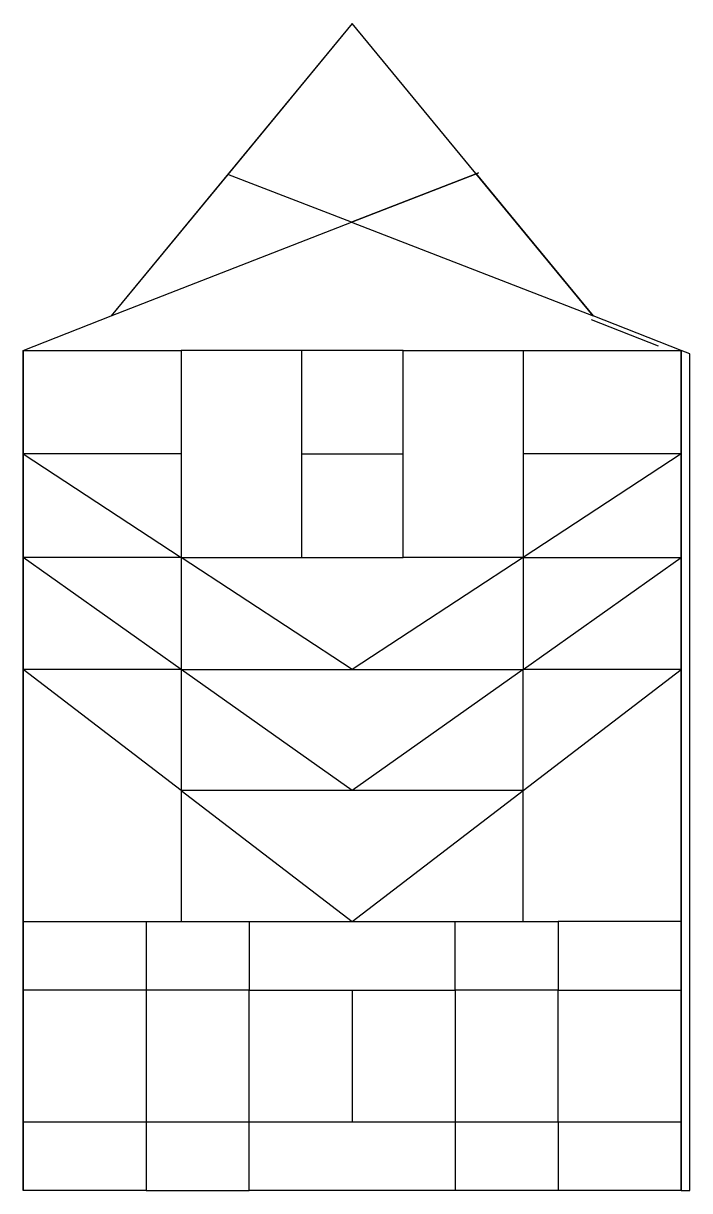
# Model space of a CAD drawing. Header units: inches. Extents: x -4.8 to 4.9, y 0 to 17.
import ezdxf

# ---------------------------------------------------------------- set-up
doc = ezdxf.new("R2010")
doc.units = ezdxf.units.IN
doc.layers.get('0').update_dxf_attribs({"linetype": 'CONTINUOUS'})

msp = doc.modelspace()

# ---------------------------------------------------------------- linework, layer by layer
for p, q in [((0, 17), (-3.509, 12.741)), ((0, 17), (-1.812, 14.801)), ((3.509, 12.741), (0, 17)), ((1.805, 14.81), (3.509, 12.741)), ((-3.509, 12.741), (-0.01, 14.104)), ((-0.01, 14.104), (3.509, 12.741)), ((-4.79, 12.235), (-3.509, 12.741)), ((4.462, 12.297), (3.486, 12.683)), ((4.79, 12.235), (3.509, 12.741)), ((-4.79, 12.235), (-4.79, 10.729)), ((-4.79, 0), (-4.79, 12.235)), ((-4.79, 12.235), (-2.49, 12.235)), ((-0.74, 12.235), (-0.74, 10.729)), ((0.74, 12.235), (2.49, 12.235)), ((2.49, 12.235), (4.79, 12.235)), ((2.49, 12.235), (2.49, 10.729)), ((4.79, 0), (4.79, 12.235)), ((4.79, 10.729), (4.79, 12.195)), ((-4.79, 10.729), (-4.79, 9.223)), ((-2.49, 10.729), (-2.49, 9.223)), ((-0.74, 10.729), (-0.74, 9.223)), ((-0.74, 10.729), (0.74, 10.729)), ((4.79, 10.729), (2.49, 9.223)), ((-2.49, 7.592), (-4.79, 9.223)), ((-4.79, 9.223), (-4.79, 7.592)), ((-2.49, 9.223), (-4.79, 9.223)), ((-2.49, 9.223), (-0.74, 9.223)), ((0, 7.592), (-2.49, 9.223)), ((-0.74, 9.223), (0.74, 9.223)), ((2.49, 9.223), (0, 7.592)), ((2.49, 9.223), (2.49, 7.592)), ((2.49, 9.223), (4.79, 9.223)), ((4.79, 7.592), (4.79, 9.223)), ((-2.49, 7.592), (-4.79, 7.592)), ((2.49, 5.828), (4.79, 7.592)), ((4.79, 7.592), (2.49, 7.592)), ((4.79, 3.918), (4.79, 7.592)), ((-2.49, 5.828), (-2.49, 3.918)), ((-4.79, 3.918), (-4.79, 2.918)), ((-3, 3.918), (-3, 2.918)), ((-1.5, 3.918), (0, 3.918)), ((0, 3.918), (1.5, 3.918)), ((2.49, 3.918), (3, 3.918)), ((-3, 2.918), (-3, 1)), ((0, 2.918), (0, 1)), ((4.79, 1), (4.79, 2.918)), ((-4.79, 1), (-4.79, 0)), ((-3, 1), (-1.5, 1)), ((-1.5, 1), (0, 1)), ((0, 1), (1.5, 1)), ((1.5, 1), (1.5, 0)), ((3, 1), (3, 0)), ((3, 1), (4.79, 1)), ((4.79, 0), (4.79, 1)), ((-3, 0), (-4.79, 0)), ((1.5, 0), (-1.5, 0)), ((3, 0), (1.5, 0)), ((4.79, 0), (3, 0))]:
    msp.add_line(p, q)
for points in [[(-1.812, 14.801), (-3.509, 12.741), (-0.01, 14.104)], [(-0.01, 14.104), (1.805, 14.81)], [(1.805, 14.81), (1.838, 14.823)], [(-3, 3.918), (-2.49, 3.918), (-1.5, 3.918), (-1.5, 2.918), (0, 2.918), (1.5, 2.918), (1.5, 3.918), (2.49, 3.918), (2.49, 5.828), (0, 5.828), (-2.49, 7.592), (2.49, 7.592), (0, 5.828), (-2.49, 5.828), (0, 3.918), (2.49, 5.828), (2.49, 7.592), (4.79, 9.223), (4.79, 10.729), (2.49, 10.729), (2.49, 9.223), (0.74, 9.223), (0.74, 10.729), (0.74, 12.235), (-0.74, 12.235), (-2.49, 12.235), (-2.49, 10.729), (-4.79, 10.729), (-2.49, 9.223), (-2.49, 7.592), (-2.49, 5.828), (-4.79, 7.592), (-4.79, 3.918)], [(4.915, 12.185), (4.79, 12.235), (4.79, 0), (4.915, 0)], [(3, 2.918), (4.79, 2.918), (4.79, 3.918), (3, 3.918)], [(-4.79, 2.918), (-4.79, 1), (-3, 1), (-3, 0), (-1.5, 0), (-1.5, 1), (-1.5, 2.918), (-3, 2.918)], [(1.5, 1), (3, 1), (3, 2.918), (1.5, 2.918)]]:
    msp.add_lwpolyline(points, close=True)

doc.saveas('drawing.dxf')
